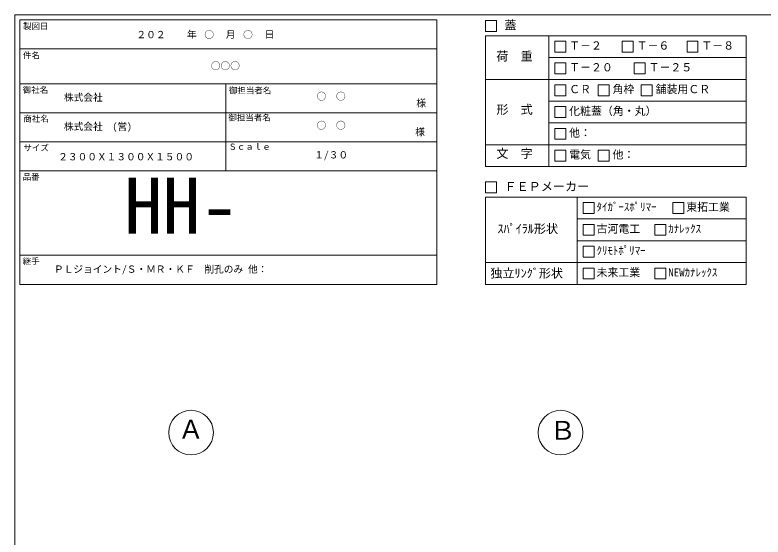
# Model space of a CAD drawing. Units: millimetres, scale not verified. Extents: x -9756 to 9755, y -4634 to 4634.
# Drawn here: x -2485 to 3635, y 359 to 4634 of the extents above; entities that cross this region are included whole.
import ezdxf
from ezdxf.enums import TextEntityAlignment as Align

# ---------------------------------------------------------------- set-up
doc = ezdxf.new("R2010")
doc.units = ezdxf.units.MM
doc.header["$LTSCALE"] = 20
for name, color, linetype, lineweight in [('0-2_waku', 7, 'Continuous', 18), ('0-3_gaikei', 7, 'Continuous', 18), ('0-D_文字１', 7, 'Continuous', 18), ('1-4_文字２', 7, 'Continuous', 5)]:
    doc.layers.add(name, color=color, linetype=linetype, lineweight=lineweight)
doc.styles.add('ＭＳ ゴシック', font='')
doc.styles.get('ＭＳ ゴシック').set_extended_font_data('MS Gothic')

msp = doc.modelspace()

# ---------------------------------------------------------------- linework, layer by layer
at = {"layer": '0-2_waku'}
for p, q in [((-2484.57, 4634.01), (-2484.57, -3915.99)), ((-2484.57, 4634.01), (5675.43, 4634.01)), ((-2484.57, 4634.01), (9755.43, 4634.01)), ((-2444.89, 4594.33), (-2444.89, 2427.75)), ((-2444.89, 4594.33), (967.68, 4594.33)), ((-2444.89, 4594.33), (-2444.89, 2427.75)), ((-2444.89, 4594.33), (967.68, 4594.33)), ((-2444.89, 4594.33), (-2444.89, 2427.75)), ((967.68, 4594.33), (967.68, 2427.75)), ((1364.49, 4463.82), (3497.34, 4463.82)), ((1364.49, 4463.82), (1364.49, 3392.44)), ((1881.66, 4463.82), (1881.66, 3392.44)), ((3497.34, 4463.82), (3497.34, 3392.44)), ((-2444.89, 4356.25), (967.68, 4356.25)), ((-2444.89, 4356.25), (967.68, 4356.25)), ((-2444.89, 4356.25), (967.68, 4356.25)), ((-2444.89, 4356.25), (967.68, 4356.25)), ((1881.66, 4285.26), (3497.34, 4285.26)), ((1364.49, 4106.7), (3497.34, 4106.7)), ((-2484.57, 4099.64), (-2484.57, -3915.99)), ((-2444.89, 4070.54), (967.68, 4070.54)), ((-2444.89, 4070.54), (967.68, 4070.54)), ((-758.44, 4070.54), (-758.44, 3356.28)), ((1881.66, 3928.13), (3497.34, 3928.13)), ((-2444.89, 3832.46), (967.68, 3832.46)), ((1881.66, 3749.57), (3497.34, 3749.57)), ((-2444.89, 3594.37), (967.68, 3594.37)), ((1364.49, 3571), (3497.34, 3571)), ((1364.49, 3392.44), (3497.34, 3392.44)), ((-2444.89, 3356.28), (967.68, 3356.28)), ((1364.49, 3142.01), (3497.34, 3142.01)), ((1364.49, 3142.01), (1364.49, 2427.75)), ((2114.1, 3142.01), (2114.1, 2427.75)), ((3497.34, 3142.01), (3497.34, 2427.75)), ((2114.1, 2963.44), (3497.34, 2963.44)), ((2114.1, 2784.88), (3497.34, 2784.88)), ((-2444.89, 2665.83), (967.68, 2665.83)), ((1364.49, 2606.31), (3497.34, 2606.31)), ((-2444.89, 2427.75), (967.68, 2427.75)), ((1364.49, 2427.75), (3497.34, 2427.75)), ((1364.49, 2427.75), (3497.34, 2427.75))]:
    msp.add_line(p, q, dxfattribs=at)
msp.add_lwpolyline([(-2484.57, 4634.01), (-2484.57, -3915.99), (5675.43, -3915.99)], dxfattribs=at)
at = {"layer": '0-3_gaikei'}
for centre in [(-1043.63, 1214.01), (1978.87, 1214.01)]:
    msp.add_circle(centre, 182.81, dxfattribs=at)
at = {"layer": '0-D_文字１'}
for p, q in [((1364.49, 4588.45), (1364.49, 4499.17)), ((1364.49, 4499.17), (1453.77, 4499.17)), ((1931.86, 4419.18), (2021.15, 4419.18)), ((1931.86, 4419.18), (1931.86, 4329.9)), ((1931.86, 4419.18), (1931.86, 4329.9)), ((1931.86, 4419.18), (2021.15, 4419.18)), ((1931.86, 4419.18), (1931.86, 4329.9)), ((1931.86, 4419.18), (2021.15, 4419.18)), ((2021.15, 4419.18), (2021.15, 4329.9)), ((2021.15, 4419.18), (2021.15, 4329.9)), ((2021.15, 4419.18), (2021.15, 4329.9)), ((2483.6, 4419.18), (2572.88, 4419.18)), ((2483.6, 4419.18), (2483.6, 4329.9)), ((2572.88, 4419.18), (2572.88, 4329.9)), ((3013.75, 4419.18), (3103.03, 4419.18)), ((3013.75, 4419.18), (3013.75, 4329.9)), ((3103.03, 4419.18), (3103.03, 4329.9)), ((1931.86, 4329.9), (2021.15, 4329.9)), ((1931.86, 4329.9), (2021.15, 4329.9)), ((1931.86, 4329.9), (2021.15, 4329.9)), ((2483.6, 4329.9), (2572.88, 4329.9)), ((3013.75, 4329.9), (3103.03, 4329.9)), ((1931.86, 4240.62), (2021.15, 4240.62)), ((1931.86, 4240.62), (1931.86, 4151.34)), ((2021.15, 4240.62), (2021.15, 4151.34)), ((2581.61, 4240.62), (2670.89, 4240.62)), ((2581.61, 4240.62), (2581.61, 4151.34)), ((2670.89, 4240.62), (2670.89, 4151.34)), ((1931.86, 4151.34), (2021.15, 4151.34)), ((2581.61, 4151.34), (2670.89, 4151.34)), ((1931.86, 4062.05), (2021.15, 4062.05)), ((1931.86, 4062.05), (1931.86, 3972.77)), ((1931.86, 4062.05), (1931.86, 3972.77)), ((2021.15, 4062.05), (2021.15, 3972.77)), ((2021.15, 4062.05), (2021.15, 3972.77)), ((2287, 4062.05), (2376.29, 4062.05)), ((2287, 4062.05), (2287, 3972.77)), ((2376.29, 4062.05), (2376.29, 3972.77)), ((2639.18, 4062.05), (2728.47, 4062.05)), ((2639.18, 4062.05), (2639.18, 3972.77)), ((2728.47, 4062.05), (2728.47, 3972.77)), ((1931.86, 3972.77), (2021.15, 3972.77)), ((1931.86, 3972.77), (2021.15, 3972.77)), ((2287, 3972.77), (2376.29, 3972.77)), ((2639.18, 3972.77), (2728.47, 3972.77)), ((1931.86, 3883.49), (1931.86, 3794.21)), ((2021.15, 3883.49), (2021.15, 3794.21)), ((1931.86, 3794.21), (2021.15, 3794.21)), ((1931.86, 3704.93), (2021.15, 3704.93)), ((1931.86, 3704.93), (1931.86, 3615.64)), ((1931.86, 3704.93), (1931.86, 3615.64)), ((2021.15, 3704.93), (2021.15, 3615.64)), ((2021.15, 3704.93), (2021.15, 3615.64)), ((1931.86, 3615.64), (2021.15, 3615.64)), ((1931.86, 3615.64), (2021.15, 3615.64)), ((1931.86, 3526.36), (1931.86, 3437.08)), ((2287, 3526.36), (2287, 3437.08)), ((1931.86, 3437.08), (2021.15, 3437.08)), ((2287, 3437.08), (2376.29, 3437.08)), ((1364.49, 3266.63), (1364.49, 3177.35)), ((1364.49, 3177.35), (1453.77, 3177.35)), ((2164.3, 3097.37), (2164.3, 3008.08)), ((2897.57, 3097.37), (2986.85, 3097.37)), ((2897.57, 3097.37), (2897.57, 3008.08)), ((2897.57, 3097.37), (2986.85, 3097.37)), ((2897.57, 3097.37), (2897.57, 3008.08)), ((2897.57, 3097.37), (2986.85, 3097.37)), ((2897.57, 3097.37), (2897.57, 3008.08)), ((2986.85, 3097.37), (2986.85, 3008.08)), ((2986.85, 3097.37), (2986.85, 3008.08)), ((2986.85, 3097.37), (2986.85, 3008.08)), ((2164.3, 3008.08), (2253.58, 3008.08)), ((2897.57, 3008.08), (2986.85, 3008.08)), ((2897.57, 3008.08), (2986.85, 3008.08)), ((2897.57, 3008.08), (2986.85, 3008.08)), ((2164.3, 2918.8), (2253.58, 2918.8)), ((2164.3, 2918.8), (2164.3, 2829.52)), ((2253.58, 2918.8), (2253.58, 2829.52)), ((2751.39, 2918.8), (2751.39, 2829.52)), ((2164.3, 2829.52), (2253.58, 2829.52)), ((2751.39, 2829.52), (2840.67, 2829.52)), ((2164.3, 2740.24), (2164.3, 2650.95)), ((2164.3, 2650.95), (2253.58, 2650.95)), ((2164.3, 2561.67), (2253.58, 2561.67)), ((2164.3, 2561.67), (2164.3, 2472.39)), ((2253.58, 2561.67), (2253.58, 2472.39)), ((2751.39, 2561.67), (2840.67, 2561.67)), ((2751.39, 2561.67), (2751.39, 2472.39)), ((2840.67, 2561.67), (2840.67, 2472.39)), ((2164.3, 2472.39), (2253.58, 2472.39)), ((2751.39, 2472.39), (2840.67, 2472.39))]:
    msp.add_line(p, q, dxfattribs=at)
for points in [[(1364.49, 4588.45), (1453.77, 4588.45), (1453.77, 4499.17)], [(1364.49, 4588.45), (1453.77, 4588.45), (1453.77, 4499.17)], [(1931.86, 4062.05), (2021.15, 4062.05), (2021.15, 3972.77)], [(1931.86, 4062.05), (1931.86, 3972.77), (2021.15, 3972.77)], [(1931.86, 3883.49), (2021.15, 3883.49), (2021.15, 3794.21)], [(1931.86, 3704.93), (2021.15, 3704.93), (2021.15, 3615.64)], [(1931.86, 3704.93), (1931.86, 3615.64), (2021.15, 3615.64)], [(1931.86, 3526.36), (2021.15, 3526.36), (2021.15, 3437.08)], [(2287, 3526.36), (2376.29, 3526.36), (2376.29, 3437.08)], [(1364.49, 3266.63), (1453.77, 3266.63), (1453.77, 3177.35)], [(2164.3, 3097.37), (2253.58, 3097.37), (2253.58, 3008.08)], [(2751.39, 2918.8), (2840.67, 2918.8), (2840.67, 2829.52)], [(2164.3, 2740.24), (2253.58, 2740.24), (2253.58, 2650.95)]]:
    msp.add_lwpolyline(points, dxfattribs=at)

# ---------------------------------------------------------------- texts
at = {"layer": '0-D_文字１', "style": 'ＭＳ ゴシック'}
for s, height, p in [('蓋', 72.73, (1519.41, 4493.38)), ('製図日', 49.46, (-2418.56, 4502.18)), ('\u3000\u3000年\u3000\u3000\u3000月\u3000\u3000\u3000日', 58.18, (-1235.98, 4427.57)), ('Ｔ－２', 65.46, (2049.21, 4330.87)), ('Ｔ－６', 65.46, (2600.94, 4330.87)), ('Ｔ－８', 65.46, (3131.09, 4330.87)), ('件名', 49.46, (-2418.56, 4264.09)), ('荷\u3000重', 72.73, (1453.7, 4238.04)), ('Ｔ－２０', 65.46, (2049.21, 4152.3)), ('Ｔ－２５', 65.46, (2698.95, 4152.3)), ('御社名', 49.46, (-2420.49, 3980.36)), ('御担当者名', 49.46, (-734.23, 3975.98)), ('御担当者名', 49.46, (-734.23, 3975.98)), ('ＣＲ', 65.46, (2049.21, 3973.74)), ('角枠', 65.46, (2404.35, 3973.74)), ('舗装用ＣＲ', 65.46, (2756.53, 3973.74)), ('様', 58.18, (798.94, 3865.85)), ('形\u3000式', 72.73, (1453.7, 3801.62)), ('化粧蓋（角・丸）', 65.46, (2049.21, 3795.17)), ('商社名', 49.46, (-2415.32, 3744.18)), ('御担当者名', 49.46, (-738.62, 3753.15)), ('様', 58.18, (790.03, 3629.92)), ('他：', 65.46, (2049.21, 3616.61)), ('サイズ', 49.46, (-2415.32, 3506.09)), ('Ｓｃａｌｅ', 49.46, (-738.62, 3515.06)), ('２３００Ｘ１３００Ｘ１５００', 58.18, (-2130.95, 3426.2)), ('１/３０', 58.18, (-36.61, 3441.56)), ('文\u3000字', 72.73, (1453.7, 3441.55)), ('電気', 65.46, (2049.21, 3438.04)), ('他：', 65.46, (2404.35, 3438.04)), ('品番', 49.46, (-2421.27, 3268.71)), ('HH-', 458.2, (-1590.3, 2705.18)), ('ＦＥＰメーカー', 72.73, (1519.41, 3171.56)), ('ﾀｲｶﾞｰｽﾎﾟﾘﾏｰ', 65.46, (2273.36, 3009.05)), ('東拓工業', 65.46, (3006.63, 3009.05)), ('ｽﾊﾟｲﾗﾙ形状', 72.73, (1462.94, 2825.23)), ('古河電工', 65.46, (2273.36, 2830.49)), ('ｶﾅﾚｯｸｽ', 65.46, (2860.45, 2830.49)), ('ｸﾘﾓﾄﾎﾟﾘﾏｰ', 65.46, (2273.36, 2651.92)), ('継手', 49.46, (-2421.27, 2578.26)), ('ＰＬジョイント/Ｓ・ＭＲ・ＫＦ\u3000削孔のみ 他：', 58.18, (-2165.16, 2505.53)), ('独立ﾘﾝｸﾞ形状', 72.73, (1404.34, 2461.2)), ('未来工業', 65.46, (2273.36, 2473.36)), ('NEWｶﾅﾚｯｸｽ', 65.46, (2860.45, 2473.36)), ('Ａ', 154.6, (-1150.58, 1117.59)), ('Ｂ', 154.6, (1892.02, 1108.99))]:
    msp.add_text(s, height=height, dxfattribs=at).set_placement(p, align=Align.BOTTOM_LEFT)
at = {"layer": '1-4_文字２', "style": 'ＭＳ ゴシック'}
for s, p in [('\u3000\u3000２０２\u3000\u3000\u3000\u3000○\u3000\u3000\u3000○', (-1649.62, 4426.02)), ('○○○', (-882.42, 4170.42)), ('株式会社', (-2083.79, 3911.98)), ('○\u3000○', (-16.84, 3920.68)), ('株式会社\u3000(営)', (-2083.79, 3673.9)), ('○\u3000○', (-16.84, 3682.59))]:
    msp.add_text(s, height=58.18, dxfattribs=at).set_placement(p, align=Align.BOTTOM_LEFT)

doc.saveas('drawing.dxf')
